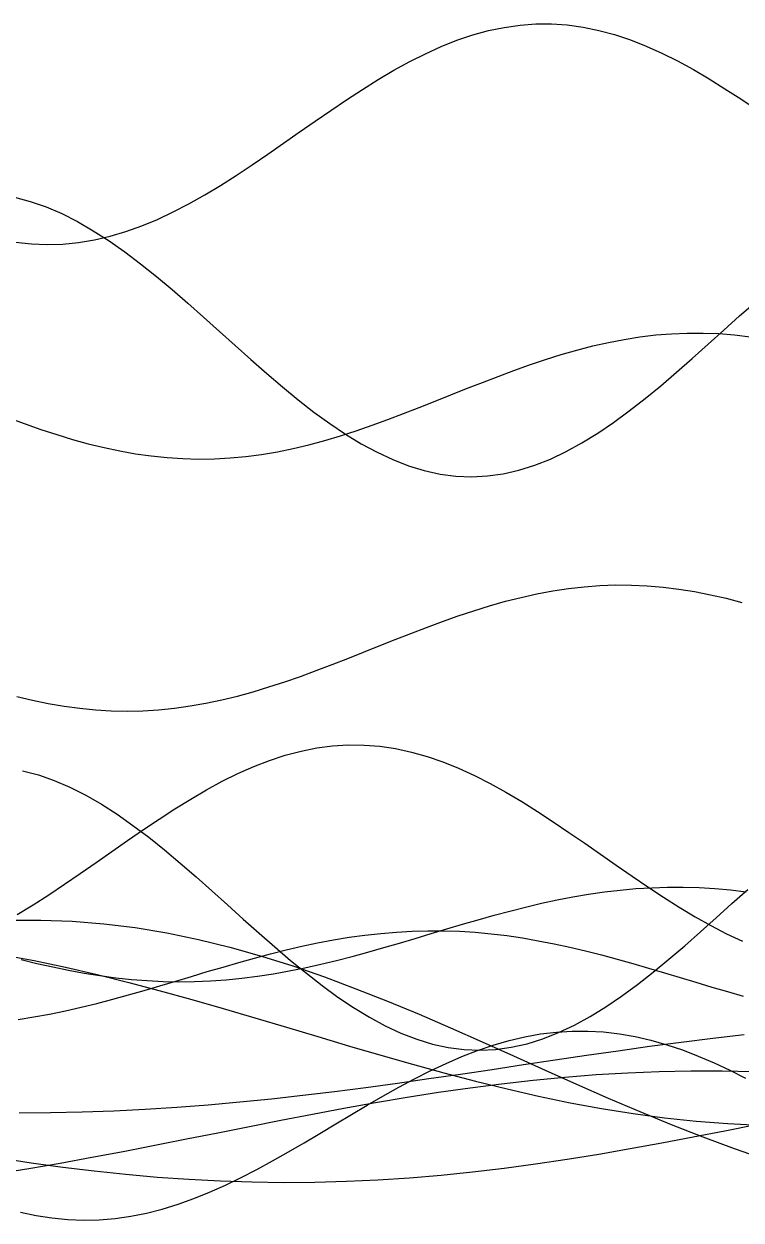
# Model space of a CAD drawing. Header units: metres. Extents: x -249 to 352, y -252 to 258.
# Drawn here: x -121.2 to -75.7, y -205.3 to -129.4 of the extents above; entities that cross this region are included whole.
import ezdxf

# ---------------------------------------------------------------- set-up
doc = ezdxf.new("R2010")
doc.units = ezdxf.units.M

msp = doc.modelspace()

# ---------------------------------------------------------------- linework, layer by layer
for p, q in [((-91.754, -129.827, -433.013), (-90.754, -129.617, -433.013)), ((-90.754, -129.617, -433.013), (-89.754, -129.476, -433.013)), ((-89.754, -129.476, -433.013), (-88.754, -129.403, -433.013)), ((-88.754, -129.403, -433.013), (-87.754, -129.4, -433.013)), ((-87.754, -129.4, -433.013), (-86.754, -129.467, -433.013)), ((-86.754, -129.467, -433.013), (-85.754, -129.604, -433.013)), ((-85.754, -129.604, -433.013), (-84.754, -129.808, -433.013)), ((-94.754, -130.837, -433.013), (-93.754, -130.44, -433.013)), ((-93.754, -130.44, -433.013), (-92.754, -130.102, -433.013)), ((-92.754, -130.102, -433.013), (-91.754, -129.827, -433.013)), ((-84.754, -129.808, -433.013), (-83.754, -130.078, -433.013)), ((-83.754, -130.078, -433.013), (-82.754, -130.411, -433.013)), ((-82.754, -130.411, -433.013), (-81.754, -130.803, -433.013)), ((-95.754, -131.29, -433.013), (-94.754, -130.837, -433.013)), ((-81.754, -130.803, -433.013), (-80.754, -131.252, -433.013)), ((-80.754, -131.252, -433.013), (-79.754, -131.752, -433.013)), ((-97.754, -132.344, -433.013), (-96.754, -131.794, -433.013)), ((-96.754, -131.794, -433.013), (-95.754, -131.29, -433.013)), ((-79.754, -131.752, -433.013), (-78.754, -132.298, -433.013)), ((-98.754, -132.934, -433.013), (-97.754, -132.344, -433.013)), ((-78.754, -132.298, -433.013), (-77.754, -132.886, -433.013)), ((-100.754, -134.212, -433.013), (-99.754, -133.559, -433.013)), ((-99.754, -133.559, -433.013), (-98.754, -132.934, -433.013)), ((-77.754, -132.886, -433.013), (-76.754, -133.508, -433.013)), ((-76.754, -133.508, -433.013), (-75.754, -134.159, -433.013)), ((-101.754, -134.887, -433.013), (-100.754, -134.212, -433.013)), ((-75.754, -134.159, -433.013), (-74.754, -134.833, -433.013)), ((-102.754, -135.577, -433.013), (-101.754, -134.887, -433.013)), ((-103.754, -136.275, -433.013), (-102.754, -135.577, -433.013)), ((-104.754, -136.975, -433.013), (-103.754, -136.275, -433.013)), ((-105.754, -137.668, -433.013), (-104.754, -136.975, -433.013)), ((-106.754, -138.349, -433.013), (-105.754, -137.668, -433.013)), ((-107.754, -139.01, -433.013), (-106.754, -138.349, -433.013)), ((-108.754, -139.645, -433.013), (-107.754, -139.01, -433.013)), ((-110.754, -140.812, -433.013), (-109.754, -140.248, -433.013)), ((-109.754, -140.248, -433.013), (-108.754, -139.645, -433.013)), ((-121.824, -140.398, -433.013), (-120.824, -140.66, -433.013)), ((-120.824, -140.66, -433.013), (-119.824, -141.007, -433.013)), ((-119.824, -141.007, -433.013), (-118.824, -141.435, -433.013)), ((-111.754, -141.332, -433.013), (-110.754, -140.812, -433.013)), ((-118.824, -141.435, -433.013), (-117.824, -141.94, -433.013)), ((-113.754, -142.219, -433.013), (-112.754, -141.802, -433.013)), ((-112.754, -141.802, -433.013), (-111.754, -141.332, -433.013)), ((-117.824, -141.94, -433.013), (-116.824, -142.517, -433.013)), ((-116.824, -142.517, -433.013), (-115.824, -143.16, -433.013)), ((-115.754, -142.874, -433.013), (-114.754, -142.577, -433.013)), ((-114.754, -142.577, -433.013), (-113.754, -142.219, -433.013)), ((-121.754, -143.236, -433.013), (-120.754, -143.349, -433.013)), ((-120.754, -143.349, -433.013), (-119.754, -143.392, -433.013)), ((-119.754, -143.392, -433.013), (-118.754, -143.366, -433.013)), ((-118.754, -143.366, -433.013), (-117.754, -143.27, -433.013)), ((-117.754, -143.27, -433.013), (-116.754, -143.105, -433.013)), ((-116.754, -143.105, -433.013), (-115.754, -142.874, -433.013)), ((-115.824, -143.16, -433.013), (-114.824, -143.862, -433.013)), ((-114.824, -143.862, -433.013), (-113.824, -144.617, -433.013)), ((-113.824, -144.617, -433.013), (-112.824, -145.418, -433.013)), ((-112.824, -145.418, -433.013), (-111.824, -146.255, -433.013)), ((-111.824, -146.255, -433.013), (-110.824, -147.121, -433.013)), ((-110.824, -147.121, -433.013), (-109.824, -148.007, -433.013)), ((-75.824, -147.927, -433.013), (-74.824, -147.043, -433.013)), ((-76.824, -148.824, -433.013), (-75.824, -147.927, -433.013)), ((-109.824, -148.007, -433.013), (-108.824, -148.904, -433.013)), ((-108.824, -148.904, -433.013), (-107.824, -149.803, -433.013)), ((-84.143, -149.604, -433.013), (-83.143, -149.411, -433.013)), ((-83.143, -149.411, -433.013), (-82.143, -149.254, -433.013)), ((-82.143, -149.254, -433.013), (-81.143, -149.134, -433.013)), ((-81.143, -149.134, -433.013), (-80.143, -149.053, -433.013)), ((-80.143, -149.053, -433.013), (-79.143, -149.011, -433.013)), ((-79.143, -149.011, -433.013), (-78.143, -149.01, -433.013)), ((-78.143, -149.01, -433.013), (-77.143, -149.048, -433.013)), ((-77.824, -149.723, -433.013), (-76.824, -148.824, -433.013)), ((-77.143, -149.048, -433.013), (-76.143, -149.126, -433.013)), ((-76.143, -149.126, -433.013), (-75.143, -149.243, -433.013)), ((-107.824, -149.803, -433.013), (-106.824, -150.696, -433.013)), ((-87.143, -150.378, -433.013), (-86.143, -150.09, -433.013)), ((-86.143, -150.09, -433.013), (-85.143, -149.831, -433.013)), ((-85.143, -149.831, -433.013), (-84.143, -149.604, -433.013)), ((-78.824, -150.617, -433.013), (-77.824, -149.723, -433.013)), ((-106.824, -150.696, -433.013), (-105.824, -151.572, -433.013)), ((-89.143, -151.029, -433.013), (-88.143, -150.692, -433.013)), ((-88.143, -150.692, -433.013), (-87.143, -150.378, -433.013)), ((-79.824, -151.496, -433.013), (-78.824, -150.617, -433.013)), ((-105.824, -151.572, -433.013), (-104.824, -152.425, -433.013)), ((-92.143, -152.145, -433.013), (-91.143, -151.759, -433.013)), ((-91.143, -151.759, -433.013), (-90.143, -151.386, -433.013)), ((-90.143, -151.386, -433.013), (-89.143, -151.029, -433.013)), ((-80.824, -152.351, -433.013), (-79.824, -151.496, -433.013)), ((-104.824, -152.425, -433.013), (-103.824, -153.244, -433.013)), ((-93.143, -152.539, -433.013), (-92.143, -152.145, -433.013)), ((-81.824, -153.173, -433.013), (-80.824, -152.351, -433.013)), ((-103.824, -153.244, -433.013), (-102.824, -154.023, -433.013)), ((-95.143, -153.338, -433.013), (-94.143, -152.938, -433.013)), ((-94.143, -152.938, -433.013), (-93.143, -152.539, -433.013)), ((-82.824, -153.956, -433.013), (-81.824, -153.173, -433.013)), ((-102.824, -154.023, -433.013), (-101.824, -154.752, -433.013)), ((-97.143, -154.123, -433.013), (-96.143, -153.734, -433.013)), ((-96.143, -153.734, -433.013), (-95.143, -153.338, -433.013)), ((-83.824, -154.69, -433.013), (-82.824, -153.956, -433.013)), ((-122.143, -154.409, -433.013), (-121.143, -154.776, -433.013)), ((-121.143, -154.776, -433.013), (-120.143, -155.125, -433.013)), ((-101.824, -154.752, -433.013), (-100.824, -155.426, -433.013)), ((-99.143, -154.864, -433.013), (-98.143, -154.501, -433.013)), ((-98.143, -154.501, -433.013), (-97.143, -154.123, -433.013)), ((-84.824, -155.368, -433.013), (-83.824, -154.69, -433.013)), ((-120.143, -155.125, -433.013), (-119.143, -155.453, -433.013)), ((-119.143, -155.453, -433.013), (-118.143, -155.757, -433.013)), ((-102.143, -155.828, -433.013), (-101.143, -155.531, -433.013)), ((-101.143, -155.531, -433.013), (-100.143, -155.208, -433.013)), ((-100.824, -155.426, -433.013), (-99.824, -156.036, -433.013)), ((-100.143, -155.208, -433.013), (-99.143, -154.864, -433.013)), ((-85.824, -155.984, -433.013), (-84.824, -155.368, -433.013)), ((-118.143, -155.757, -433.013), (-117.143, -156.033, -433.013)), ((-117.143, -156.033, -433.013), (-116.143, -156.279, -433.013)), ((-116.143, -156.279, -433.013), (-115.143, -156.492, -433.013)), ((-104.143, -156.335, -433.013), (-103.143, -156.097, -433.013)), ((-103.143, -156.097, -433.013), (-102.143, -155.828, -433.013)), ((-99.824, -156.036, -433.013), (-98.824, -156.577, -433.013)), ((-86.824, -156.532, -433.013), (-85.824, -155.984, -433.013)), ((-115.143, -156.492, -433.013), (-114.143, -156.67, -433.013)), ((-114.143, -156.67, -433.013), (-113.143, -156.812, -433.013)), ((-113.143, -156.812, -433.013), (-112.143, -156.916, -433.013)), ((-112.143, -156.916, -433.013), (-111.143, -156.98, -433.013)), ((-111.143, -156.98, -433.013), (-110.143, -157.005, -433.013)), ((-110.143, -157.005, -433.013), (-109.143, -156.99, -433.013)), ((-109.143, -156.99, -433.013), (-108.143, -156.935, -433.013)), ((-108.143, -156.935, -433.013), (-107.143, -156.841, -433.013)), ((-107.143, -156.841, -433.013), (-106.143, -156.709, -433.013)), ((-106.143, -156.709, -433.013), (-105.143, -156.539, -433.013)), ((-105.143, -156.539, -433.013), (-104.143, -156.335, -433.013)), ((-98.824, -156.577, -433.013), (-97.824, -157.044, -433.013)), ((-97.824, -157.044, -433.013), (-96.824, -157.432, -433.013)), ((-88.824, -157.401, -433.013), (-87.824, -157.006, -433.013)), ((-87.824, -157.006, -433.013), (-86.824, -156.532, -433.013)), ((-96.824, -157.432, -433.013), (-95.824, -157.736, -433.013)), ((-95.824, -157.736, -433.013), (-94.824, -157.955, -433.013)), ((-90.824, -157.939, -433.013), (-89.824, -157.713, -433.013)), ((-89.824, -157.713, -433.013), (-88.824, -157.401, -433.013)), ((-94.824, -157.955, -433.013), (-93.824, -158.086, -433.013)), ((-93.824, -158.086, -433.013), (-92.824, -158.127, -433.013)), ((-92.824, -158.127, -433.013), (-91.824, -158.078, -433.013)), ((-91.824, -158.078, -433.013), (-90.824, -157.939, -433.013)), ((-88.68, -165.557, -433.013), (-87.68, -165.37, -433.013)), ((-87.68, -165.37, -433.013), (-86.68, -165.219, -433.013)), ((-86.68, -165.219, -433.013), (-85.68, -165.106, -433.013)), ((-85.68, -165.106, -433.013), (-84.68, -165.031, -433.013)), ((-84.68, -165.031, -433.013), (-83.68, -164.996, -433.013)), ((-83.68, -164.996, -433.013), (-82.68, -165.002, -433.013)), ((-82.68, -165.002, -433.013), (-81.68, -165.047, -433.013)), ((-81.68, -165.047, -433.013), (-80.68, -165.131, -433.013)), ((-80.68, -165.131, -433.013), (-79.68, -165.254, -433.013)), ((-79.68, -165.254, -433.013), (-78.68, -165.415, -433.013)), ((-78.68, -165.415, -433.013), (-77.68, -165.611, -433.013)), ((-91.68, -166.315, -433.013), (-90.68, -166.032, -433.013)), ((-90.68, -166.032, -433.013), (-89.68, -165.779, -433.013)), ((-89.68, -165.779, -433.013), (-88.68, -165.557, -433.013)), ((-77.68, -165.611, -433.013), (-76.68, -165.841, -433.013)), ((-76.68, -165.841, -433.013), (-75.68, -166.102, -433.013)), ((-93.68, -166.959, -433.013), (-92.68, -166.625, -433.013)), ((-92.68, -166.625, -433.013), (-91.68, -166.315, -433.013)), ((-96.68, -168.068, -433.013), (-95.68, -167.684, -433.013)), ((-95.68, -167.684, -433.013), (-94.68, -167.313, -433.013)), ((-94.68, -167.313, -433.013), (-93.68, -166.959, -433.013)), ((-98.68, -168.859, -433.013), (-97.68, -168.461, -433.013)), ((-97.68, -168.461, -433.013), (-96.68, -168.068, -433.013)), ((-99.68, -169.259, -433.013), (-98.68, -168.859, -433.013)), ((-101.68, -170.047, -433.013), (-100.68, -169.656, -433.013)), ((-100.68, -169.656, -433.013), (-99.68, -169.259, -433.013)), ((-103.68, -170.792, -433.013), (-102.68, -170.427, -433.013)), ((-102.68, -170.427, -433.013), (-101.68, -170.047, -433.013)), ((-106.68, -171.768, -433.013), (-105.68, -171.466, -433.013)), ((-105.68, -171.466, -433.013), (-104.68, -171.14, -433.013)), ((-104.68, -171.14, -433.013), (-103.68, -170.792, -433.013)), ((-121.68, -172.064, -433.013), (-120.68, -172.305, -433.013)), ((-108.68, -172.285, -433.013), (-107.68, -172.042, -433.013)), ((-107.68, -172.042, -433.013), (-106.68, -171.768, -433.013)), ((-120.68, -172.305, -433.013), (-119.68, -172.512, -433.013)), ((-119.68, -172.512, -433.013), (-118.68, -172.685, -433.013)), ((-118.68, -172.685, -433.013), (-117.68, -172.82, -433.013)), ((-117.68, -172.82, -433.013), (-116.68, -172.917, -433.013)), ((-116.68, -172.917, -433.013), (-115.68, -172.975, -433.013)), ((-115.68, -172.975, -433.013), (-114.68, -172.994, -433.013)), ((-114.68, -172.994, -433.013), (-113.68, -172.972, -433.013)), ((-113.68, -172.972, -433.013), (-112.68, -172.91, -433.013)), ((-112.68, -172.91, -433.013), (-111.68, -172.81, -433.013)), ((-111.68, -172.81, -433.013), (-110.68, -172.671, -433.013)), ((-110.68, -172.671, -433.013), (-109.68, -172.495, -433.013)), ((-109.68, -172.495, -433.013), (-108.68, -172.285, -433.013)), ((-102.647, -175.332, -433.013), (-101.647, -175.202, -433.013)), ((-101.647, -175.202, -433.013), (-100.647, -175.141, -433.013)), ((-100.647, -175.141, -433.013), (-99.647, -175.15, -433.013)), ((-99.647, -175.15, -433.013), (-98.647, -175.229, -433.013)), ((-98.647, -175.229, -433.013), (-97.647, -175.376, -433.013)), ((-105.647, -176.122, -433.013), (-104.647, -175.794, -433.013)), ((-104.647, -175.794, -433.013), (-103.647, -175.53, -433.013)), ((-103.647, -175.53, -433.013), (-102.647, -175.332, -433.013)), ((-97.647, -175.376, -433.013), (-96.647, -175.592, -433.013)), ((-96.647, -175.592, -433.013), (-95.647, -175.873, -433.013)), ((-95.647, -175.873, -433.013), (-94.647, -176.216, -433.013)), ((-121.307, -176.782, -433.013), (-120.307, -177.045, -433.013)), ((-107.647, -176.953, -433.013), (-106.647, -176.509, -433.013)), ((-106.647, -176.509, -433.013), (-105.647, -176.122, -433.013)), ((-94.647, -176.216, -433.013), (-93.647, -176.618, -433.013)), ((-93.647, -176.618, -433.013), (-92.647, -177.076, -433.013)), ((-120.307, -177.045, -433.013), (-119.307, -177.392, -433.013)), ((-119.307, -177.392, -433.013), (-118.307, -177.82, -433.013)), ((-109.647, -177.991, -433.013), (-108.647, -177.449, -433.013)), ((-108.647, -177.449, -433.013), (-107.647, -176.953, -433.013)), ((-92.647, -177.076, -433.013), (-91.647, -177.584, -433.013)), ((-118.307, -177.82, -433.013), (-117.307, -178.325, -433.013)), ((-117.307, -178.325, -433.013), (-116.307, -178.902, -433.013)), ((-110.647, -178.575, -433.013), (-109.647, -177.991, -433.013)), ((-91.647, -177.584, -433.013), (-90.647, -178.138, -433.013)), ((-90.647, -178.138, -433.013), (-89.647, -178.731, -433.013)), ((-116.307, -178.902, -433.013), (-115.307, -179.545, -433.013)), ((-111.647, -179.195, -433.013), (-110.647, -178.575, -433.013)), ((-89.647, -178.731, -433.013), (-88.647, -179.359, -433.013)), ((-115.307, -179.545, -433.013), (-114.307, -180.247, -433.013)), ((-113.647, -180.515, -433.013), (-112.647, -179.844, -433.013)), ((-112.647, -179.844, -433.013), (-111.647, -179.195, -433.013)), ((-88.647, -179.359, -433.013), (-87.647, -180.014, -433.013)), ((-114.647, -181.203, -433.013), (-113.647, -180.515, -433.013)), ((-114.307, -180.247, -433.013), (-113.307, -181.002, -433.013)), ((-87.647, -180.014, -433.013), (-86.647, -180.691, -433.013)), ((-115.647, -181.901, -433.013), (-114.647, -181.203, -433.013)), ((-113.307, -181.002, -433.013), (-112.307, -181.802, -433.013)), ((-86.647, -180.691, -433.013), (-85.647, -181.382, -433.013)), ((-116.647, -182.6, -433.013), (-115.647, -181.901, -433.013)), ((-112.307, -181.802, -433.013), (-111.307, -182.639, -433.013)), ((-85.647, -181.382, -433.013), (-84.647, -182.08, -433.013)), ((-84.647, -182.08, -433.013), (-83.647, -182.78, -433.013)), ((-117.647, -183.295, -433.013), (-116.647, -182.6, -433.013)), ((-111.307, -182.639, -433.013), (-110.307, -183.505, -433.013)), ((-83.647, -182.78, -433.013), (-82.647, -183.472, -433.013)), ((-118.647, -183.979, -433.013), (-117.647, -183.295, -433.013)), ((-110.307, -183.505, -433.013), (-109.307, -184.391, -433.013)), ((-82.647, -183.472, -433.013), (-81.647, -184.152, -433.013)), ((-119.647, -184.644, -433.013), (-118.647, -183.979, -433.013)), ((-109.307, -184.391, -433.013), (-108.307, -185.288, -433.013)), ((-84.399, -184.467, -433.013), (-83.399, -184.349, -433.013)), ((-83.399, -184.349, -433.013), (-82.399, -184.259, -433.013)), ((-82.399, -184.259, -433.013), (-81.399, -184.199, -433.013)), ((-81.647, -184.152, -433.013), (-80.647, -184.811, -433.013)), ((-81.399, -184.199, -433.013), (-80.399, -184.168, -433.013)), ((-80.399, -184.168, -433.013), (-79.399, -184.166, -433.013)), ((-79.399, -184.166, -433.013), (-78.399, -184.195, -433.013)), ((-78.399, -184.195, -433.013), (-77.399, -184.254, -433.013)), ((-77.399, -184.254, -433.013), (-76.399, -184.341, -433.013)), ((-76.399, -184.341, -433.013), (-75.399, -184.457, -433.013)), ((-76.307, -185.209, -433.013), (-75.307, -184.312, -433.013)), ((-120.647, -185.284, -433.013), (-119.647, -184.644, -433.013)), ((-88.399, -185.192, -433.013), (-87.399, -184.976, -433.013)), ((-87.399, -184.976, -433.013), (-86.399, -184.782, -433.013)), ((-86.399, -184.782, -433.013), (-85.399, -184.612, -433.013)), ((-85.399, -184.612, -433.013), (-84.399, -184.467, -433.013)), ((-80.647, -184.811, -433.013), (-79.647, -185.443, -433.013)), ((-121.647, -185.892, -433.013), (-120.647, -185.284, -433.013)), ((-108.307, -185.288, -433.013), (-107.307, -186.188, -433.013)), ((-91.399, -185.949, -433.013), (-90.399, -185.681, -433.013)), ((-90.399, -185.681, -433.013), (-89.399, -185.428, -433.013)), ((-89.399, -185.428, -433.013), (-88.399, -185.192, -433.013)), ((-79.647, -185.443, -433.013), (-78.647, -186.043, -433.013)), ((-77.307, -186.108, -433.013), (-76.307, -185.209, -433.013)), ((-122.16, -186.269, -433.013), (-120.16, -186.25, -433.013)), ((-120.16, -186.25, -433.013), (-118.16, -186.321, -433.013)), ((-118.16, -186.321, -433.013), (-116.16, -186.482, -433.013)), ((-116.16, -186.482, -433.013), (-114.16, -186.73, -433.013)), ((-107.307, -186.188, -433.013), (-106.307, -187.08, -433.013)), ((-94.399, -186.814, -433.013), (-93.399, -186.518, -433.013)), ((-93.399, -186.518, -433.013), (-92.399, -186.229, -433.013)), ((-92.399, -186.229, -433.013), (-91.399, -185.949, -433.013)), ((-78.647, -186.043, -433.013), (-77.647, -186.603, -433.013)), ((-78.307, -187.002, -433.013), (-77.307, -186.108, -433.013)), ((-77.647, -186.603, -433.013), (-76.647, -187.119, -433.013)), ((-114.16, -186.73, -433.013), (-112.16, -187.063, -433.013)), ((-112.16, -187.063, -433.013), (-110.16, -187.477, -433.013)), ((-106.307, -187.08, -433.013), (-105.307, -187.957, -433.013)), ((-101.593, -187.516, -433.013), (-100.593, -187.349, -433.013)), ((-100.593, -187.349, -433.013), (-99.593, -187.209, -433.013)), ((-99.593, -187.209, -433.013), (-98.593, -187.096, -433.013)), ((-98.593, -187.096, -433.013), (-97.593, -187.011, -433.013)), ((-97.593, -187.011, -433.013), (-96.593, -186.955, -433.013)), ((-97.399, -187.71, -433.013), (-96.399, -187.413, -433.013)), ((-96.593, -186.955, -433.013), (-95.593, -186.929, -433.013)), ((-96.399, -187.413, -433.013), (-95.399, -187.113, -433.013)), ((-95.593, -186.929, -433.013), (-94.593, -186.933, -433.013)), ((-95.399, -187.113, -433.013), (-94.399, -186.814, -433.013)), ((-94.593, -186.933, -433.013), (-93.593, -186.967, -433.013)), ((-93.593, -186.967, -433.013), (-92.593, -187.03, -433.013)), ((-92.593, -187.03, -433.013), (-91.593, -187.122, -433.013)), ((-91.593, -187.122, -433.013), (-90.593, -187.243, -433.013)), ((-90.593, -187.243, -433.013), (-89.593, -187.39, -433.013)), ((-89.593, -187.39, -433.013), (-88.593, -187.562, -433.013)), ((-79.307, -187.88, -433.013), (-78.307, -187.002, -433.013)), ((-76.647, -187.119, -433.013), (-75.647, -187.585, -433.013)), ((-110.16, -187.477, -433.013), (-108.16, -187.97, -433.013)), ((-108.16, -187.97, -433.013), (-106.16, -188.535, -433.013)), ((-105.593, -188.401, -433.013), (-104.593, -188.151, -433.013)), ((-105.307, -187.957, -433.013), (-104.307, -188.81, -433.013)), ((-104.593, -188.151, -433.013), (-103.593, -187.918, -433.013)), ((-103.593, -187.918, -433.013), (-102.593, -187.706, -433.013)), ((-102.593, -187.706, -433.013), (-101.593, -187.516, -433.013)), ((-99.399, -188.285, -433.013), (-98.399, -188.001, -433.013)), ((-98.399, -188.001, -433.013), (-97.399, -187.71, -433.013)), ((-88.593, -187.562, -433.013), (-87.593, -187.758, -433.013)), ((-87.593, -187.758, -433.013), (-86.593, -187.976, -433.013)), ((-86.593, -187.976, -433.013), (-85.593, -188.213, -433.013)), ((-80.307, -188.735, -433.013), (-79.307, -187.88, -433.013)), ((-122.578, -188.449, -433.013), (-120.578, -188.826, -433.013)), ((-121.399, -188.753, -433.013), (-120.399, -188.999, -433.013)), ((-120.578, -188.826, -433.013), (-118.578, -189.247, -433.013)), ((-108.593, -189.232, -433.013), (-107.593, -188.944, -433.013)), ((-107.593, -188.944, -433.013), (-106.593, -188.666, -433.013)), ((-106.593, -188.666, -433.013), (-105.593, -188.401, -433.013)), ((-106.16, -188.535, -433.013), (-104.16, -189.167, -433.013)), ((-104.307, -188.81, -433.013), (-103.307, -189.629, -433.013)), ((-102.399, -189.057, -433.013), (-101.399, -188.815, -433.013)), ((-101.399, -188.815, -433.013), (-100.399, -188.557, -433.013)), ((-100.399, -188.557, -433.013), (-99.399, -188.285, -433.013)), ((-85.593, -188.213, -433.013), (-84.593, -188.468, -433.013)), ((-84.593, -188.468, -433.013), (-83.593, -188.737, -433.013)), ((-83.593, -188.737, -433.013), (-82.593, -189.018, -433.013)), ((-81.307, -189.558, -433.013), (-80.307, -188.735, -433.013)), ((-120.399, -188.999, -433.013), (-119.399, -189.227, -433.013)), ((-119.399, -189.227, -433.013), (-118.399, -189.434, -433.013)), ((-118.578, -189.247, -433.013), (-116.578, -189.709, -433.013)), ((-118.399, -189.434, -433.013), (-117.399, -189.618, -433.013)), ((-117.399, -189.618, -433.013), (-116.399, -189.778, -433.013)), ((-116.578, -189.709, -433.013), (-114.578, -190.207, -433.013)), ((-110.593, -189.826, -433.013), (-109.593, -189.527, -433.013)), ((-109.593, -189.527, -433.013), (-108.593, -189.232, -433.013)), ((-106.399, -189.814, -433.013), (-105.399, -189.66, -433.013)), ((-105.399, -189.66, -433.013), (-104.399, -189.482, -433.013)), ((-104.399, -189.482, -433.013), (-103.399, -189.28, -433.013)), ((-104.16, -189.167, -433.013), (-102.16, -189.86, -433.013)), ((-103.399, -189.28, -433.013), (-102.399, -189.057, -433.013)), ((-103.307, -189.629, -433.013), (-102.307, -190.408, -433.013)), ((-82.593, -189.018, -433.013), (-81.593, -189.308, -433.013)), ((-82.307, -190.34, -433.013), (-81.307, -189.558, -433.013)), ((-81.593, -189.308, -433.013), (-80.593, -189.604, -433.013)), ((-80.593, -189.604, -433.013), (-79.593, -189.903, -433.013)), ((-116.399, -189.778, -433.013), (-115.399, -189.912, -433.013)), ((-115.399, -189.912, -433.013), (-114.399, -190.018, -433.013)), ((-114.578, -190.207, -433.013), (-112.578, -190.736, -433.013)), ((-114.399, -190.018, -433.013), (-113.399, -190.096, -433.013)), ((-113.593, -190.717, -433.013), (-112.593, -190.424, -433.013)), ((-113.399, -190.096, -433.013), (-112.399, -190.144, -433.013)), ((-112.593, -190.424, -433.013), (-111.593, -190.126, -433.013)), ((-112.399, -190.144, -433.013), (-111.399, -190.163, -433.013)), ((-111.593, -190.126, -433.013), (-110.593, -189.826, -433.013)), ((-111.399, -190.163, -433.013), (-110.399, -190.152, -433.013)), ((-110.399, -190.152, -433.013), (-109.399, -190.111, -433.013)), ((-109.399, -190.111, -433.013), (-108.399, -190.04, -433.013)), ((-108.399, -190.04, -433.013), (-107.399, -189.941, -433.013)), ((-107.399, -189.941, -433.013), (-106.399, -189.814, -433.013)), ((-102.307, -190.408, -433.013), (-101.307, -191.137, -433.013)), ((-102.16, -189.86, -433.013), (-100.16, -190.607, -433.013)), ((-83.307, -191.075, -433.013), (-82.307, -190.34, -433.013)), ((-79.593, -189.903, -433.013), (-78.593, -190.203, -433.013)), ((-78.593, -190.203, -433.013), (-77.593, -190.5, -433.013)), ((-115.593, -191.276, -433.013), (-114.593, -191.002, -433.013)), ((-114.593, -191.002, -433.013), (-113.593, -190.717, -433.013)), ((-112.578, -190.736, -433.013), (-110.578, -191.29, -433.013)), ((-101.307, -191.137, -433.013), (-100.307, -191.81, -433.013)), ((-100.16, -190.607, -433.013), (-98.16, -191.4, -433.013)), ((-84.307, -191.753, -433.013), (-83.307, -191.075, -433.013)), ((-77.593, -190.5, -433.013), (-76.593, -190.791, -433.013)), ((-76.593, -190.791, -433.013), (-75.593, -191.073, -433.013)), ((-118.593, -192.007, -433.013), (-117.593, -191.781, -433.013)), ((-117.593, -191.781, -433.013), (-116.593, -191.537, -433.013)), ((-116.593, -191.537, -433.013), (-115.593, -191.276, -433.013)), ((-110.578, -191.29, -433.013), (-108.578, -191.864, -433.013)), ((-108.578, -191.864, -433.013), (-106.578, -192.453, -433.013)), ((-100.307, -191.81, -433.013), (-99.307, -192.421, -433.013)), ((-98.16, -191.4, -433.013), (-96.16, -192.231, -433.013)), ((-85.307, -192.369, -433.013), (-84.307, -191.753, -433.013)), ((-121.593, -192.553, -433.013), (-120.593, -192.395, -433.013)), ((-120.593, -192.395, -433.013), (-119.593, -192.213, -433.013)), ((-119.593, -192.213, -433.013), (-118.593, -192.007, -433.013)), ((-106.578, -192.453, -433.013), (-104.578, -193.05, -433.013)), ((-99.307, -192.421, -433.013), (-98.307, -192.962, -433.013)), ((-96.16, -192.231, -433.013), (-94.16, -193.093, -433.013)), ((-86.307, -192.917, -433.013), (-85.307, -192.369, -433.013)), ((-104.578, -193.05, -433.013), (-102.578, -193.65, -433.013)), ((-98.307, -192.962, -433.013), (-97.307, -193.429, -433.013)), ((-97.307, -193.429, -433.013), (-96.307, -193.816, -433.013)), ((-94.16, -193.093, -433.013), (-92.16, -193.976, -433.013)), ((-89.447, -193.659, -433.013), (-88.447, -193.48, -433.013)), ((-88.447, -193.48, -433.013), (-87.447, -193.358, -433.013)), ((-88.307, -193.785, -433.013), (-87.307, -193.39, -433.013)), ((-87.447, -193.358, -433.013), (-86.447, -193.296, -433.013)), ((-87.307, -193.39, -433.013), (-86.307, -192.917, -433.013)), ((-86.447, -193.296, -433.013), (-85.447, -193.294, -433.013)), ((-85.447, -193.294, -433.013), (-84.447, -193.351, -433.013)), ((-84.447, -193.351, -433.013), (-83.447, -193.468, -433.013)), ((-83.447, -193.468, -433.013), (-82.447, -193.643, -433.013)), ((-77.529, -193.74, -433.013), (-75.529, -193.504, -433.013)), ((-102.578, -193.65, -433.013), (-100.578, -194.246, -433.013)), ((-100.578, -194.246, -433.013), (-98.578, -194.833, -433.013)), ((-96.307, -193.816, -433.013), (-95.307, -194.121, -433.013)), ((-95.307, -194.121, -433.013), (-94.307, -194.34, -433.013)), ((-92.447, -194.525, -433.013), (-91.447, -194.185, -433.013)), ((-92.16, -193.976, -433.013), (-90.16, -194.872, -433.013)), ((-91.447, -194.185, -433.013), (-90.447, -193.895, -433.013)), ((-90.447, -193.895, -433.013), (-89.447, -193.659, -433.013)), ((-90.307, -194.324, -433.013), (-89.307, -194.097, -433.013)), ((-89.307, -194.097, -433.013), (-88.307, -193.785, -433.013)), ((-83.529, -194.541, -433.013), (-81.529, -194.261, -433.013)), ((-82.447, -193.643, -433.013), (-81.447, -193.874, -433.013)), ((-81.529, -194.261, -433.013), (-79.529, -193.993, -433.013)), ((-81.447, -193.874, -433.013), (-80.447, -194.16, -433.013)), ((-80.447, -194.16, -433.013), (-79.447, -194.496, -433.013)), ((-79.529, -193.993, -433.013), (-77.529, -193.74, -433.013)), ((-98.578, -194.833, -433.013), (-96.578, -195.405, -433.013)), ((-94.447, -195.345, -433.013), (-93.447, -194.914, -433.013)), ((-94.307, -194.34, -433.013), (-93.307, -194.47, -433.013)), ((-93.447, -194.914, -433.013), (-92.447, -194.525, -433.013)), ((-93.307, -194.47, -433.013), (-92.307, -194.511, -433.013)), ((-92.307, -194.511, -433.013), (-91.307, -194.462, -433.013)), ((-91.307, -194.462, -433.013), (-90.307, -194.324, -433.013)), ((-90.16, -194.872, -433.013), (-88.16, -195.772, -433.013)), ((-87.529, -195.125, -433.013), (-85.529, -194.83, -433.013)), ((-85.529, -194.83, -433.013), (-83.529, -194.541, -433.013)), ((-79.447, -194.496, -433.013), (-78.447, -194.881, -433.013)), ((-78.447, -194.881, -433.013), (-77.447, -195.31, -433.013)), ((-96.578, -195.405, -433.013), (-94.578, -195.955, -433.013)), ((-95.447, -195.817, -433.013), (-94.447, -195.345, -433.013)), ((-93.529, -196.022, -433.013), (-91.529, -195.724, -433.013)), ((-91.529, -195.724, -433.013), (-89.529, -195.425, -433.013)), ((-89.529, -195.425, -433.013), (-87.529, -195.125, -433.013)), ((-88.16, -195.772, -433.013), (-86.16, -196.666, -433.013)), ((-77.447, -195.31, -433.013), (-76.447, -195.778, -433.013)), ((-76.447, -195.778, -433.013), (-75.447, -196.281, -433.013)), ((-97.529, -196.597, -433.013), (-95.529, -196.313, -433.013)), ((-97.447, -196.858, -433.013), (-96.447, -196.323, -433.013)), ((-96.447, -196.323, -433.013), (-95.447, -195.817, -433.013)), ((-95.529, -196.313, -433.013), (-93.529, -196.022, -433.013)), ((-94.578, -195.955, -433.013), (-92.578, -196.479, -433.013)), ((-92.578, -196.479, -433.013), (-90.578, -196.971, -433.013)), ((-90.92, -196.635, -433.013), (-88.92, -196.408, -433.013)), ((-88.92, -196.408, -433.013), (-86.92, -196.215, -433.013)), ((-86.92, -196.215, -433.013), (-84.92, -196.057, -433.013)), ((-84.92, -196.057, -433.013), (-82.92, -195.938, -433.013)), ((-82.92, -195.938, -433.013), (-80.92, -195.857, -433.013)), ((-80.92, -195.857, -433.013), (-78.92, -195.815, -433.013)), ((-78.92, -195.815, -433.013), (-76.92, -195.814, -433.013)), ((-76.92, -195.814, -433.013), (-74.92, -195.852, -433.013)), ((-103.529, -197.369, -433.013), (-101.529, -197.127, -433.013)), ((-101.529, -197.127, -433.013), (-99.529, -196.869, -433.013)), ((-99.529, -196.869, -433.013), (-97.529, -196.597, -433.013)), ((-98.447, -197.418, -433.013), (-97.447, -196.858, -433.013)), ((-96.92, -197.496, -433.013), (-94.92, -197.181, -433.013)), ((-94.92, -197.181, -433.013), (-92.92, -196.893, -433.013)), ((-92.92, -196.893, -433.013), (-90.92, -196.635, -433.013)), ((-90.578, -196.971, -433.013), (-88.578, -197.426, -433.013)), ((-86.16, -196.666, -433.013), (-84.16, -197.546, -433.013)), ((-111.529, -198.125, -433.013), (-109.529, -197.972, -433.013)), ((-109.529, -197.972, -433.013), (-107.529, -197.793, -433.013)), ((-107.529, -197.793, -433.013), (-105.529, -197.592, -433.013)), ((-105.529, -197.592, -433.013), (-103.529, -197.369, -433.013)), ((-100.92, -198.19, -433.013), (-98.92, -197.833, -433.013)), ((-100.447, -198.588, -433.013), (-99.447, -197.997, -433.013)), ((-99.447, -197.997, -433.013), (-98.447, -197.418, -433.013)), ((-98.92, -197.833, -433.013), (-96.92, -197.496, -433.013)), ((-88.578, -197.426, -433.013), (-86.578, -197.841, -433.013)), ((-86.578, -197.841, -433.013), (-84.578, -198.209, -433.013)), ((-84.16, -197.546, -433.013), (-82.16, -198.403, -433.013)), ((-121.529, -198.475, -433.013), (-119.529, -198.464, -433.013)), ((-119.529, -198.464, -433.013), (-117.529, -198.422, -433.013)), ((-117.529, -198.422, -433.013), (-115.529, -198.352, -433.013)), ((-115.529, -198.352, -433.013), (-113.529, -198.253, -433.013)), ((-113.529, -198.253, -433.013), (-111.529, -198.125, -433.013)), ((-104.92, -198.949, -433.013), (-102.92, -198.563, -433.013)), ((-102.92, -198.563, -433.013), (-100.92, -198.19, -433.013)), ((-101.447, -199.186, -433.013), (-100.447, -198.588, -433.013)), ((-84.578, -198.209, -433.013), (-82.578, -198.529, -433.013)), ((-82.578, -198.529, -433.013), (-80.578, -198.797, -433.013)), ((-82.16, -198.403, -433.013), (-80.16, -199.229, -433.013)), ((-80.578, -198.797, -433.013), (-78.578, -199.009, -433.013)), ((-108.92, -199.742, -433.013), (-106.92, -199.343, -433.013)), ((-106.92, -199.343, -433.013), (-104.92, -198.949, -433.013)), ((-102.447, -199.786, -433.013), (-101.447, -199.186, -433.013)), ((-80.16, -199.229, -433.013), (-78.16, -200.015, -433.013)), ((-78.578, -199.009, -433.013), (-76.578, -199.165, -433.013)), ((-76.764, -199.624, -433.013), (-74.764, -199.228, -433.013)), ((-76.578, -199.165, -433.013), (-74.578, -199.262, -433.013)), ((-112.92, -200.538, -433.013), (-110.92, -200.142, -433.013)), ((-110.92, -200.142, -433.013), (-108.92, -199.742, -433.013)), ((-103.447, -200.38, -433.013), (-102.447, -199.786, -433.013)), ((-80.764, -200.391, -433.013), (-78.764, -200.013, -433.013)), ((-78.764, -200.013, -433.013), (-76.764, -199.624, -433.013)), ((-78.16, -200.015, -433.013), (-76.16, -200.753, -433.013)), ((-116.92, -201.305, -433.013), (-114.92, -200.927, -433.013)), ((-114.92, -200.927, -433.013), (-112.92, -200.538, -433.013)), ((-105.447, -201.531, -433.013), (-104.447, -200.964, -433.013)), ((-104.447, -200.964, -433.013), (-103.447, -200.38, -433.013)), ((-86.764, -201.421, -433.013), (-84.764, -201.098, -433.013)), ((-84.764, -201.098, -433.013), (-82.764, -200.754, -433.013)), ((-82.764, -200.754, -433.013), (-80.764, -200.391, -433.013)), ((-76.16, -200.753, -433.013), (-74.16, -201.436, -433.013)), ((-122.764, -201.343, -433.013), (-120.764, -201.647, -433.013)), ((-120.92, -202.012, -433.013), (-118.92, -201.668, -433.013)), ((-120.764, -201.647, -433.013), (-118.764, -201.923, -433.013)), ((-118.92, -201.668, -433.013), (-116.92, -201.305, -433.013)), ((-106.447, -202.075, -433.013), (-105.447, -201.531, -433.013)), ((-90.764, -201.987, -433.013), (-88.764, -201.718, -433.013)), ((-88.764, -201.718, -433.013), (-86.764, -201.421, -433.013)), ((-122.92, -202.334, -433.013), (-120.92, -202.012, -433.013)), ((-118.764, -201.923, -433.013), (-116.764, -202.169, -433.013)), ((-116.764, -202.169, -433.013), (-114.764, -202.382, -433.013)), ((-114.764, -202.382, -433.013), (-112.764, -202.56, -433.013)), ((-112.764, -202.56, -433.013), (-110.764, -202.702, -433.013)), ((-108.447, -203.075, -433.013), (-107.447, -202.591, -433.013)), ((-107.447, -202.591, -433.013), (-106.447, -202.075, -433.013)), ((-98.764, -202.731, -433.013), (-96.764, -202.599, -433.013)), ((-96.764, -202.599, -433.013), (-94.764, -202.429, -433.013)), ((-94.764, -202.429, -433.013), (-92.764, -202.225, -433.013)), ((-92.764, -202.225, -433.013), (-90.764, -201.987, -433.013)), ((-110.764, -202.702, -433.013), (-108.764, -202.806, -433.013)), ((-109.447, -203.521, -433.013), (-108.447, -203.075, -433.013)), ((-108.764, -202.806, -433.013), (-106.764, -202.87, -433.013)), ((-106.764, -202.87, -433.013), (-104.764, -202.895, -433.013)), ((-104.764, -202.895, -433.013), (-102.764, -202.88, -433.013)), ((-102.764, -202.88, -433.013), (-100.764, -202.825, -433.013)), ((-100.764, -202.825, -433.013), (-98.764, -202.731, -433.013)), ((-111.447, -204.281, -433.013), (-110.447, -203.924, -433.013)), ((-110.447, -203.924, -433.013), (-109.447, -203.521, -433.013)), ((-121.447, -204.784, -433.013), (-120.447, -204.997, -433.013)), ((-114.447, -205.041, -433.013), (-113.447, -204.842, -433.013)), ((-113.447, -204.842, -433.013), (-112.447, -204.588, -433.013)), ((-112.447, -204.588, -433.013), (-111.447, -204.281, -433.013)), ((-120.447, -204.997, -433.013), (-119.447, -205.153, -433.013)), ((-119.447, -205.153, -433.013), (-118.447, -205.25, -433.013)), ((-118.447, -205.25, -433.013), (-117.447, -205.287, -433.013)), ((-117.447, -205.287, -433.013), (-116.447, -205.264, -433.013)), ((-116.447, -205.264, -433.013), (-115.447, -205.182, -433.013)), ((-115.447, -205.182, -433.013), (-114.447, -205.041, -433.013))]:
    msp.add_line(p, q)

doc.saveas('drawing.dxf')
